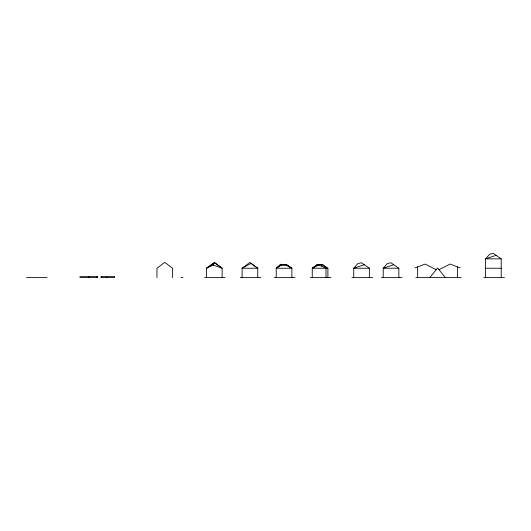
<?xml version="1.0" encoding="UTF-8"?>
<svg xmlns="http://www.w3.org/2000/svg" width="531" height="531" viewBox="0 0 531 531"><rect width="100%" height="100%" fill="white"/><g stroke="black" fill="none" stroke-linecap="round" stroke-linejoin="round"><path stroke-width="0.8" d="M206.506 277.613L206.506 268.235L213.15 265.055L214.703 262.832L222.144 268.235L222.144 277.613M429.805 277.613L437.577 267.969L445.356 277.613M312.261 277.613L312.261 268.235L317.332 264.405L318.334 265.314L321.189 265.971L322.543 264.71L326.001 268.235L326.001 277.613M276.233 277.613L276.233 268.235L280.554 264.305L286.169 264.71L291.877 268.235L291.877 277.613M242.116 277.613L242.116 268.235L249.935 262.367L257.754 268.235L257.754 277.613M276.233 268.235L281.337 264.71L286.773 264.71L291.877 268.235L276.233 268.235L281.111 265.175L286.488 265.294L291.877 268.235M327.899 268.235L312.261 268.235L317.359 264.71L322.795 264.71L327.899 268.235L327.899 277.613M214.703 262.832L206.506 268.235L214.325 262.367L222.144 268.235L213.15 265.055M242.116 268.235L250.904 263.456L257.754 268.235M438.978 269.702L450.069 264.06L460.171 267.943M312.261 268.235L318.334 265.314M414.99 267.943L425.092 264.06L436.183 269.702M364.273 264.71L353.732 268.235L353.732 277.613M393.756 264.71L383.216 268.235L383.216 277.613M496.12 255.325L485.58 258.849L485.58 277.613M501.218 258.849L485.58 258.849L489.695 254.196L493.306 253.387L501.218 258.849L501.218 277.613M242.043 268.235L257.913 268.235M369.37 268.235L353.732 268.235L357.848 263.582L361.458 262.765L369.37 268.235L369.37 277.613M398.854 268.235L383.216 268.235L387.331 263.582L390.942 262.765L398.854 268.235L398.854 277.613M485.58 268.235L501.218 268.235M26.55 277.613L47.02 277.613M180.985 277.613L182.936 277.613M204.627 277.613L225.098 277.613M240.238 277.613L260.708 277.613M274.361 277.613L294.977 277.613M310.383 277.613L330.999 277.613M351.98 277.613L372.603 277.613M381.47 277.613L402.086 277.613M415.899 277.613L461.233 277.613M483.827 277.613L504.45 277.613M317.332 264.405L322.543 264.71M321.189 265.971L326.001 268.235M280.554 264.305L281.111 265.175M286.169 264.71L286.488 265.294M457.51 266.92L457.51 277.613M417.651 266.92L417.651 277.613M172.588 277.613L172.588 268.235L164.769 262.367L156.95 268.235L156.95 277.613M106.724 276.638L106.724 277.613M106.585 276.638L106.585 277.613M101.7 276.638L101.7 277.613M101.348 276.638L101.348 277.613M97.093 276.638L97.093 277.613M96.921 276.638L96.921 277.613M96.436 276.638L96.436 277.613M89.102 276.638L89.102 277.613M97.385 276.638L79.982 276.638L79.982 277.613L97.385 277.613L97.385 276.638M114.424 276.638L101.029 276.638L101.029 277.613L114.424 277.613L114.424 276.638"/></g></svg>
